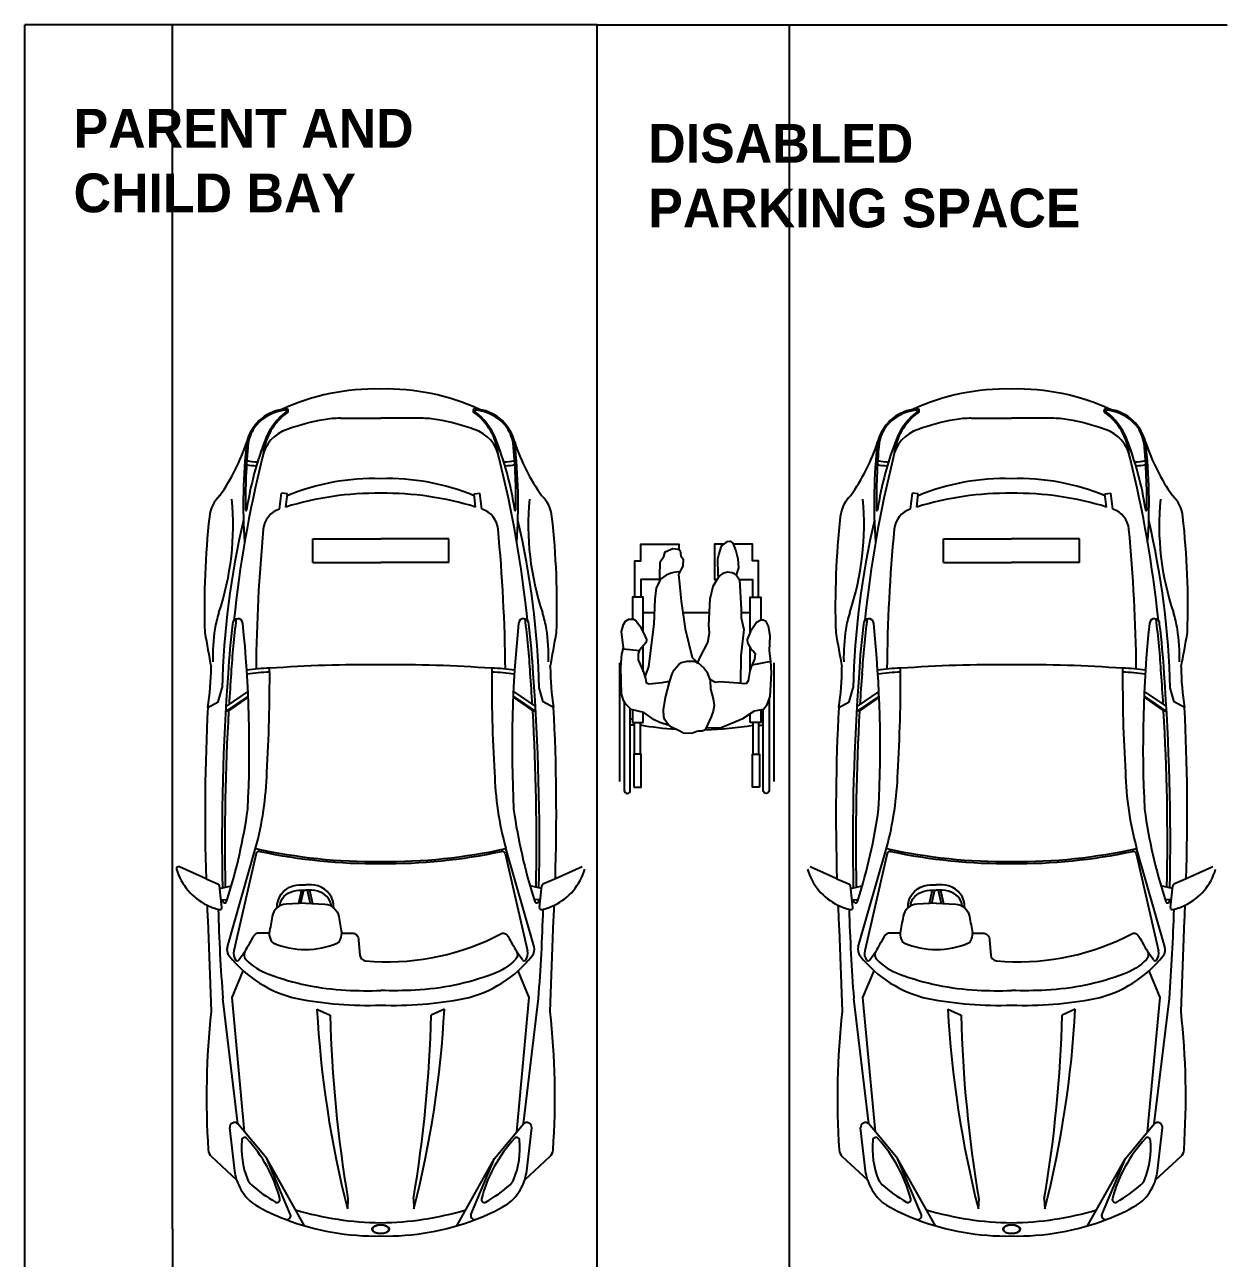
# Model space of a CAD drawing. Header units: inches. Extents: x 478327 to 492265, y -26791 to -22136.
# Drawn here: x 479502 to 479748.9, y -22390.6 to -22136.1 of the extents above; entities that cross this region are included whole.
import ezdxf

# ---------------------------------------------------------------- set-up
doc = ezdxf.new("R2010")
doc.units = ezdxf.units.IN
doc.header["$MEASUREMENT"] = 0
doc.layers.add('ceco.net 217 Nissan Z350 - top', color=145, linetype='Continuous')
doc.layers.add('Parking', color=7, linetype='Continuous')
doc.styles.get("Standard").update_dxf_attribs({"font": ''})
doc.styles.get('Standard').set_extended_font_data('MicrogrammaSSi', bold=True)

msp = doc.modelspace()

# ---------------------------------------------------------------- linework, layer by layer
at = {"color": 0}
for p, q in [((479629.153, -22250.569), (479629.153, -22250.633)), ((479652.178, -22250.569), (479652.178, -22250.633)), ((479629.643, -22257.324), (479631.969, -22257.324)), ((479637.781, -22257.324), (479643.288, -22257.324)), ((479649.823, -22257.324), (479651.688, -22257.324)), ((479625.493, -22264.833), (479628.83, -22265.148)), ((479624.744, -22267.715), (479624.744, -22292.21)), ((479652.094, -22268.112), (479656.019, -22267.406)), ((479656.587, -22267.715), (479656.587, -22292.21)), ((479627.439, -22279.35), (479626.949, -22279.35)), ((479627.834, -22280.575), (479626.949, -22280.575)), ((479627.831, -22286.541), (479627.831, -22280.06)), ((479629.055, -22286.541), (479629.055, -22280.06)), ((479652.276, -22286.541), (479652.276, -22280.06)), ((479653.497, -22280.575), (479654.382, -22280.575)), ((479653.501, -22286.541), (479653.501, -22280.06)), ((479653.893, -22279.35), (479654.382, -22279.35))]:
    msp.add_line(p, q, dxfattribs=at)
for points in [[(479627.929, -22254.204), (479627.929, -22246.65), (479629.153, -22246.65), (479629.153, -22243.221), (479636.992, -22243.221), (479636.992, -22244.435)], [(479630.027, -22270.563), (479630.782, -22268.548), (479631.188, -22265.155), (479631.88, -22259.74), (479632.069, -22254.585), (479632.335, -22252.255), (479633.028, -22250.933), (479633.028, -22249.862), (479633.153, -22246.875), (479633.847, -22245.783), (479634.175, -22244.833), (479635.749, -22244.14), (479636.786, -22244.275), (479637.26, -22244.644), (479637.386, -22245.651), (479637.89, -22246.309), (479637.764, -22247.757), (479637.449, -22248.414), (479636.882, -22249.485), (479637.134, -22251.436), (479637.449, -22255.025), (479638.267, -22260.685), (479639.716, -22266.603), (479640.534, -22267.414), (479640.849, -22267.792), (479641.479, -22266.253), (479642.951, -22263.518), (479643.266, -22261.503), (479643.154, -22259.964), (479643.431, -22254.522), (479644.06, -22251.94), (479645.257, -22249.988), (479645.068, -22249.673), (479645.016, -22246.255), (479645.257, -22245.449), (479645.76, -22243.686), (479647.02, -22242.678), (479647.547, -22242.598), (479648.118, -22243.056), (479648.714, -22244.588), (479649.125, -22246.246), (479649.314, -22248.099), (479648.81, -22249.548), (479649.503, -22250.618), (479649.818, -22256.663), (479649.832, -22258.453), (479650.398, -22260.874), (479649.769, -22266.289), (479649.677, -22271.948)], [(479646.341, -22243.221), (479644.34, -22243.221), (479644.34, -22250.569), (479644.901, -22250.569)], [(479653.403, -22254.204), (479653.403, -22246.65), (479652.178, -22246.65), (479652.178, -22243.221), (479648.182, -22243.221)], [(479633.028, -22250.569), (479629.153, -22250.569), (479629.153, -22254.204)], [(479649.471, -22250.569), (479652.178, -22250.569), (479652.178, -22254.204)], [(479629.643, -22261.432), (479629.643, -22254.204), (479627.439, -22254.204), (479627.439, -22258.697)], [(479651.688, -22261.391), (479651.688, -22254.204), (479653.893, -22254.204), (479653.893, -22258.944)], [(479634.993, -22280.665), (479633.028, -22280.035), (479631.915, -22279.482), (479629.775, -22277.957), (479627.172, -22277.319), (479625.997, -22276.167), (479625.575, -22275.516), (479625.178, -22274.089), (479624.987, -22268.599), (479625.241, -22265.903), (479625.556, -22264.644), (479625.178, -22261.244), (479625.547, -22259.798), (479625.997, -22259.103), (479626.645, -22258.704), (479627.638, -22258.695), (479628.012, -22258.914), (479628.956, -22260.11), (479629.775, -22261.685), (479630.325, -22262.939), (479630.216, -22263.511), (479629.271, -22264.644), (479628.767, -22265.274), (479628.552, -22265.853), (479628.606, -22267.079), (479629.662, -22269.659), (479630.09, -22270.94), (479630.216, -22271.759), (479630.782, -22272.074), (479633.553, -22271.759), (479634.615, -22271.57), (479635.119, -22271.57)], [(479642.638, -22281.05), (479643.142, -22281.113), (479645.697, -22281.042), (479650.174, -22279.216), (479652.567, -22277.642), (479654.456, -22277.26), (479655.211, -22276.292), (479655.778, -22274.655), (479656.058, -22269.763), (479655.967, -22267.351), (479655.652, -22265.274), (479655.841, -22262.188), (479655.468, -22260.192), (479654.959, -22259.229), (479654.383, -22258.914), (479653.878, -22258.945), (479653.008, -22259.418), (479651.748, -22261.244), (479651.056, -22262.944), (479651.128, -22263.62), (479651.874, -22264.959), (479652.441, -22265.462), (479652.693, -22265.777), (479652.611, -22266.946), (479651.895, -22268.561), (479651.622, -22269.366), (479651.248, -22271.444), (479650.908, -22271.963), (479650.436, -22272.074), (479649.3, -22271.885), (479645.445, -22271.633), (479644.564, -22271.759), (479643.368, -22271.129)], [(479629.643, -22269.614), (479629.643, -22264.197)], [(479651.688, -22269.172), (479651.688, -22264.625)], [(479637.953, -22282.239), (479636.892, -22281.674), (479635.432, -22280.961), (479634.741, -22280.413), (479634.113, -22279.505), (479633.895, -22278.836), (479633.797, -22277.453), (479634.238, -22274.907), (479635.056, -22271.696), (479635.623, -22269.993), (479636.025, -22269.189), (479636.945, -22268.044), (479637.504, -22267.674), (479638.708, -22267.414), (479640.228, -22267.407), (479640.975, -22267.729), (479642.163, -22268.775), (479642.737, -22269.573), (479643.431, -22271.381), (479643.494, -22273.081), (479644.06, -22275.159), (479644.238, -22276.537), (479644.06, -22277.705), (479643.669, -22278.87), (479642.449, -22281.428), (479642.297, -22281.609), (479641.783, -22281.807), (479641.02, -22281.805), (479640.66, -22281.861), (479639.653, -22282.302), (479637.953, -22282.239)], [(479627.439, -22277.384), (479627.439, -22280.06), (479629.643, -22280.06)], [(479629.643, -22280.06), (479629.643, -22277.925)], [(479653.893, -22277.374), (479653.893, -22280.06), (479651.688, -22280.06)], [(479651.688, -22280.06), (479651.688, -22278.22)]]:
    msp.add_lwpolyline(points, dxfattribs=at)
for points in [[(479625.724, -22275.746), (479625.724, -22294.047, 1), (479626.949, -22294.047), (479626.949, -22277.1, 1)], [(479655.607, -22275.149), (479655.607, -22294.047, -1), (479654.382, -22294.047), (479654.382, -22277.275, -1)]]:
    msp.add_lwpolyline(points, format="xyb", dxfattribs=at)
for points in [[(479627.72, -22293.4), (479629.19, -22293.4), (479629.19, -22286.541), (479627.72, -22286.541)], [(479653.611, -22293.4), (479652.141, -22293.4), (479652.141, -22286.541), (479653.611, -22286.541)]]:
    msp.add_lwpolyline(points, close=True, dxfattribs=at)
for centre, radius, start, end in [((479636.924, -22254.162), 5.183, 88.37102, 138.74368), ((479647.189, -22251.583), 2.546, 48.58269, 139.38443), ((479640.719, -22213.161), 68.384, 260.17991, 266.3301), ((479640.719, -22213.161), 68.384, 271.38188, 279.72999)]:
    msp.add_arc(centre, radius, start, end, dxfattribs=at)
at = {"layer": 'ceco.net 217 Nissan Z350 - top'}
for p, q in [((479567.163, -22217.285), (479575.474, -22217.285)), ((479583.785, -22217.285), (479575.474, -22217.285)), ((479697.301, -22217.285), (479705.611, -22217.285)), ((479713.922, -22217.285), (479705.611, -22217.285)), ((479554.618, -22235.997), (479555.009, -22232.716)), ((479556.22, -22232.86), (479555.009, -22232.716)), ((479555.895, -22235.586), (479556.22, -22232.86)), ((479594.728, -22232.86), (479595.939, -22232.716)), ((479595.053, -22235.586), (479594.728, -22232.86)), ((479596.33, -22235.997), (479595.939, -22232.716)), ((479684.755, -22235.997), (479685.146, -22232.716)), ((479686.357, -22232.86), (479685.146, -22232.716)), ((479686.032, -22235.586), (479686.357, -22232.86)), ((479724.865, -22232.86), (479726.077, -22232.716)), ((479725.19, -22235.586), (479724.865, -22232.86)), ((479726.468, -22235.997), (479726.077, -22232.716)), ((479561.449, -22247.024), (479561.449, -22242.145)), ((479561.449, -22242.145), (479575.474, -22242.145)), ((479589.499, -22242.145), (479575.474, -22242.145)), ((479589.499, -22247.024), (479589.499, -22242.145)), ((479691.587, -22247.024), (479691.587, -22242.145)), ((479691.587, -22242.145), (479705.611, -22242.145)), ((479719.636, -22242.145), (479705.611, -22242.145)), ((479719.636, -22247.024), (479719.636, -22242.145)), ((479561.449, -22247.024), (479575.474, -22247.024)), ((479589.499, -22247.024), (479575.474, -22247.024)), ((479691.587, -22247.024), (479705.611, -22247.024)), ((479719.636, -22247.024), (479705.611, -22247.024)), ((479548.098, -22273.608), (479543.551, -22276.753)), ((479602.85, -22273.608), (479607.397, -22276.753)), ((479678.235, -22273.608), (479673.688, -22276.753)), ((479732.987, -22273.608), (479737.534, -22276.753)), ((479548.141, -22274.567), (479543.491, -22277.783)), ((479548.153, -22274.84), (479544.109, -22277.637)), ((479602.795, -22274.84), (479606.839, -22277.637)), ((479602.807, -22274.567), (479607.457, -22277.783)), ((479678.279, -22274.567), (479673.628, -22277.783)), ((479678.29, -22274.84), (479674.247, -22277.637)), ((479732.933, -22274.84), (479736.976, -22277.637)), ((479732.944, -22274.567), (479737.594, -22277.783)), ((479544.109, -22277.637), (479543.491, -22277.783)), ((479606.839, -22277.637), (479607.457, -22277.783)), ((479674.247, -22277.637), (479673.628, -22277.783)), ((479736.976, -22277.637), (479737.594, -22277.783)), ((479543.849, -22326.338), (479549.681, -22305.986)), ((479607.099, -22326.338), (479601.267, -22305.986)), ((479673.986, -22326.338), (479679.818, -22305.986)), ((479737.237, -22326.338), (479731.405, -22305.986)), ((479549.811, -22307.073), (479545.169, -22327.154)), ((479601.137, -22307.073), (479605.779, -22327.154)), ((479679.949, -22307.073), (479675.307, -22327.154)), ((479731.274, -22307.073), (479735.916, -22327.154)), ((479539.449, -22312.258), (479533.94, -22309.809)), ((479617.008, -22309.809), (479611.499, -22312.258)), ((479669.587, -22312.258), (479664.078, -22309.809)), ((479747.145, -22309.809), (479741.636, -22312.258)), ((479539.449, -22312.258), (479542.005, -22313.395)), ((479542.718, -22318.188), (479542.244, -22313.723)), ((479542.306, -22314.307), (479544.675, -22313.72)), ((479608.642, -22314.307), (479606.273, -22313.72)), ((479608.231, -22318.188), (479608.704, -22313.723)), ((479611.499, -22312.258), (479608.943, -22313.395)), ((479669.587, -22312.258), (479672.143, -22313.395)), ((479672.855, -22318.188), (479672.382, -22313.723)), ((479672.444, -22314.307), (479674.813, -22313.72)), ((479738.779, -22314.307), (479736.41, -22313.72)), ((479738.368, -22318.188), (479738.841, -22313.723)), ((479741.636, -22312.258), (479739.08, -22313.395)), ((479542.548, -22316.586), (479543.807, -22316.573)), ((479559.111, -22314.604), (479558.495, -22317.379)), ((479559.574, -22314.605), (479558.963, -22317.355)), ((479560.325, -22314.605), (479560.935, -22317.355)), ((479560.787, -22314.604), (479561.403, -22317.379)), ((479608.4, -22316.586), (479607.141, -22316.573)), ((479672.685, -22316.586), (479673.945, -22316.573)), ((479689.249, -22314.604), (479688.632, -22317.379)), ((479689.711, -22314.605), (479689.1, -22317.355)), ((479690.462, -22314.605), (479691.073, -22317.355)), ((479690.924, -22314.604), (479691.541, -22317.379)), ((479738.538, -22316.586), (479737.278, -22316.573)), ((479539.904, -22322.692), (479539.904, -22322.692)), ((479539.904, -22322.692), (479540.511, -22339.653)), ((479610.438, -22339.653), (479611.044, -22322.692)), ((479611.044, -22322.692), (479611.044, -22322.692)), ((479670.042, -22322.692), (479670.042, -22322.692)), ((479670.042, -22322.692), (479670.648, -22339.653)), ((479740.575, -22339.653), (479741.181, -22322.692)), ((479741.181, -22322.692), (479741.181, -22322.692)), ((479546.218, -22329.019), (479547.452, -22327.248)), ((479604.73, -22329.019), (479603.496, -22327.248)), ((479676.356, -22329.019), (479677.59, -22327.248)), ((479734.867, -22329.019), (479733.633, -22327.248)), ((479544.815, -22336.784), (479547.116, -22331.251)), ((479606.133, -22336.784), (479603.833, -22331.251)), ((479674.952, -22336.784), (479677.253, -22331.251)), ((479736.271, -22336.784), (479733.97, -22331.251)), ((479546.04, -22362.83), (479542.931, -22336.979)), ((479547.407, -22364.48), (479544.815, -22336.784)), ((479603.541, -22364.48), (479606.133, -22336.784)), ((479604.908, -22362.83), (479608.017, -22336.979)), ((479676.177, -22362.83), (479673.069, -22336.979)), ((479677.544, -22364.48), (479674.952, -22336.784)), ((479733.678, -22364.48), (479736.271, -22336.784)), ((479735.046, -22362.83), (479738.154, -22336.979)), ((479562.328, -22339.136), (479565.044, -22340.394)), ((479588.62, -22339.136), (479585.904, -22340.394)), ((479692.465, -22339.136), (479695.182, -22340.394)), ((479718.757, -22339.136), (479716.041, -22340.394)), ((479551.969, -22369.988), (479546.04, -22362.83)), ((479598.979, -22369.988), (479604.908, -22362.83)), ((479682.106, -22369.988), (479676.177, -22362.83)), ((479729.117, -22369.988), (479735.046, -22362.83)), ((479545.36, -22372.485), (479544.33, -22363.658)), ((479605.588, -22372.485), (479606.618, -22363.658)), ((479675.497, -22372.485), (479674.467, -22363.658)), ((479735.726, -22372.485), (479736.756, -22363.658)), ((479540.556, -22369.537), (479545.764, -22374.355)), ((479556.89, -22381.554), (479551.969, -22369.988)), ((479559.782, -22383.848), (479551.969, -22369.988)), ((479591.166, -22383.848), (479598.979, -22369.988)), ((479594.058, -22381.554), (479598.979, -22369.988)), ((479605.184, -22374.355), (479610.392, -22369.537)), ((479670.693, -22369.537), (479675.901, -22374.355)), ((479687.028, -22381.554), (479682.106, -22369.988)), ((479689.919, -22383.848), (479682.106, -22369.988)), ((479721.303, -22383.848), (479729.117, -22369.988)), ((479724.195, -22381.554), (479729.117, -22369.988)), ((479735.322, -22374.355), (479740.53, -22369.537)), ((479568.724, -22378.296), (479568.614, -22380.378)), ((479582.224, -22378.296), (479582.335, -22380.378)), ((479698.861, -22378.296), (479698.751, -22380.378)), ((479712.362, -22378.296), (479712.472, -22380.378))]:
    msp.add_line(p, q, dxfattribs=at)
for points in [[(479594.949, -22215.327, -0.0255911), (479595.869, -22215.44, -0.0199475)], [(479725.087, -22215.327, -0.0255911), (479726.007, -22215.44, -0.0199475)], [(479554.134, -22318.321, -0.3580107), (479557.419, -22313.734, -0.0871424), (479559.949, -22313.511)], [(479565.764, -22318.321, 0.3580107), (479562.479, -22313.734, 0.0871424), (479559.949, -22313.511)], [(479684.271, -22318.321, -0.3580107), (479687.556, -22313.734, -0.0871424), (479690.087, -22313.511)], [(479695.902, -22318.321, 0.3580107), (479692.617, -22313.734, 0.0871424), (479690.087, -22313.511)], [(479554.599, -22317.904, -0.3165607), (479557.419, -22314.851, -0.0871424), (479559.949, -22314.628)], [(479565.3, -22317.904, 0.3165607), (479562.479, -22314.851, 0.0871424), (479559.949, -22314.628)], [(479684.736, -22317.904, -0.3165607), (479687.556, -22314.851, -0.0871424), (479690.087, -22314.628)], [(479695.437, -22317.904, 0.3165607), (479692.617, -22314.851, 0.0871424), (479690.087, -22314.628)], [(479559.949, -22317.304), (479555.954, -22317.509, 0.3525811), (479553.086, -22320.072, -0.0080468), (479552.471, -22323.455), (479550.423, -22323.455, 0.2705207), (479549.194, -22324.172, -0.0006141), (479547.452, -22327.248, 0.3317973), (479547.657, -22328.888, 0.1142697), (479552.369, -22331.963, 0.0742459), (479568.349, -22335.244, 0.0216863), (479575.474, -22335.321, 0.0216863)], [(479559.949, -22317.304), (479563.944, -22317.509, -0.3525811), (479566.812, -22320.072, 0.0080468), (479567.427, -22323.455), (479569.476, -22323.455)], [(479690.087, -22317.304), (479686.092, -22317.509, 0.3525811), (479683.223, -22320.072, -0.0080468), (479682.609, -22323.455), (479680.56, -22323.455, 0.2705207), (479679.331, -22324.172, -0.0006141), (479677.59, -22327.248, 0.3317973), (479677.794, -22328.888, 0.1142697), (479682.506, -22331.963, 0.0742459), (479698.486, -22335.244, 0.0216863), (479705.611, -22335.321, 0.0216863)], [(479690.087, -22317.304), (479694.082, -22317.509, -0.3525811), (479696.95, -22320.072, 0.0080468), (479697.564, -22323.455), (479699.613, -22323.455)], [(479569.476, -22323.455, -0.4601813), (479570.894, -22324.939), (479571.171, -22327.997, 0.3618826), (479572.352, -22329.179, 0.136022), (479598.751, -22324.4, 0.0155747)], [(479598.751, -22324.4), (479600.525, -22323.455, -0.2705207), (479601.755, -22324.172, 0.0006141), (479603.496, -22327.248, -0.3317973), (479603.291, -22328.888, -0.1142697), (479598.579, -22331.963, -0.0742459), (479582.599, -22335.244, -0.0216863), (479575.474, -22335.321)], [(479699.613, -22323.455, -0.4601813), (479701.031, -22324.939), (479701.309, -22327.997, 0.3618826), (479702.489, -22329.179, 0.136022), (479728.888, -22324.4, 0.0155747)], [(479728.888, -22324.4), (479730.663, -22323.455, -0.2705207), (479731.892, -22324.172, 0.0006141), (479733.633, -22327.248, -0.3317973), (479733.428, -22328.888, -0.1142697), (479728.716, -22331.963, -0.0742459), (479712.737, -22335.244, -0.0216863), (479705.611, -22335.321)], [(479545.764, -22374.355, -0.0465277), (479545.36, -22372.485)], [(479675.901, -22374.355, -0.0465277), (479675.497, -22372.485)]]:
    msp.add_lwpolyline(points, format="xyb", dxfattribs=at)
for points in [[(479539.806, -22276.941), (479541.962, -22275.801), (479542.77, -22272.906)], [(479611.142, -22276.941), (479608.986, -22275.801), (479608.178, -22272.906)], [(479669.944, -22276.941), (479672.099, -22275.801), (479672.908, -22272.906)], [(479741.279, -22276.941), (479739.124, -22275.801), (479738.315, -22272.906)]]:
    msp.add_lwpolyline(points, dxfattribs=at)
for centre, radius, start, end in [((479574.452, -22257.963), 46.729, 88.74657, 114.49334), ((479576.496, -22257.963), 46.729, 65.50666, 91.25343), ((479704.589, -22257.963), 46.729, 88.74657, 114.49334), ((479706.634, -22257.963), 46.729, 65.50666, 91.25343), ((479556.637, -22224.367), 9.063, 94.04032, 99.90408), ((479556.028, -22215.733), 0.407, 305.52571, 94.04032), ((479594.921, -22215.733), 0.407, 85.95968, 234.47429), ((479686.775, -22224.367), 9.063, 94.04032, 99.90408), ((479686.165, -22215.733), 0.407, 305.52571, 94.04032), ((479725.058, -22215.733), 0.407, 85.95968, 234.47429), ((479556.637, -22224.367), 9.063, 99.90408, 166.37523), ((479556.767, -22224.756), 9.205, 95.90513, 139.58779), ((479563.353, -22225.993), 12.201, 125.52571, 173.82302), ((479564.07, -22226.544), 13.329, 127.45529, 156.50796), ((479555.841, -22215.802), 0.203, 307.45529, 95.90513), ((479571.196, -22261.084), 44.142, 99.74992, 109.87602), ((479567.163, -22237.613), 20.328, 90, 99.74992), ((479583.785, -22237.613), 20.328, 80.25008, 90), ((479579.752, -22261.084), 44.142, 70.12398, 80.25008), ((479587.595, -22225.993), 12.201, 6.17698, 54.47429), ((479595.108, -22215.802), 0.203, 84.09487, 232.54471), ((479586.878, -22226.544), 13.329, 23.49204, 52.54471), ((479594.181, -22224.756), 9.205, 40.41221, 84.09487), ((479594.311, -22224.367), 9.063, 13.62477, 80.09592), ((479686.775, -22224.367), 9.063, 99.90408, 166.37523), ((479686.904, -22224.756), 9.205, 95.90513, 139.58779), ((479693.491, -22225.993), 12.201, 125.52571, 173.82302), ((479694.207, -22226.544), 13.329, 127.45529, 156.50796), ((479685.978, -22215.802), 0.203, 307.45529, 95.90513), ((479701.334, -22261.084), 44.142, 99.74992, 109.87602), ((479697.301, -22237.613), 20.328, 90, 99.74992), ((479713.922, -22237.613), 20.328, 80.25008, 90), ((479709.889, -22261.084), 44.142, 70.12398, 80.25008), ((479717.732, -22225.993), 12.201, 6.17698, 54.47429), ((479725.245, -22215.802), 0.203, 84.09487, 232.54471), ((479717.015, -22226.544), 13.329, 23.49204, 52.54471), ((479724.319, -22224.756), 9.205, 40.41221, 84.09487), ((479724.448, -22224.367), 9.063, 13.62477, 80.09592), ((479556.1, -22223.811), 8.09, 141.62253, 169.97342), ((479558.443, -22226.729), 7.505, 107.48459, 170.52226), ((479592.505, -22226.729), 7.505, 9.47774, 72.51541), ((479594.848, -22223.811), 8.09, 10.02658, 38.37747), ((479686.238, -22223.811), 8.09, 141.62253, 169.97342), ((479688.581, -22226.729), 7.505, 107.48459, 170.52226), ((479722.642, -22226.729), 7.505, 9.47774, 72.51541), ((479724.985, -22223.811), 8.09, 10.02658, 38.37747), ((479508.143, -22209.108), 41.8, 324.77551, 341.70132), ((479658.588, -22234.789), 111.468, 173.53232, 184.12669), ((479674.199, -22234.111), 126.607, 174.69404, 180.9527), ((479616.502, -22246.668), 69.48, 158.52475, 171.35925), ((479534.446, -22246.668), 69.48, 8.64075, 21.47525), ((479476.749, -22234.111), 126.607, 359.0473, 5.30596), ((479492.36, -22234.789), 111.468, 355.87331, 6.46768), ((479642.805, -22209.108), 41.8, 198.29869, 215.22449), ((479638.281, -22209.108), 41.8, 324.77551, 341.70132), ((479788.725, -22234.789), 111.468, 173.53232, 184.12669), ((479804.336, -22234.111), 126.607, 174.69404, 180.9527), ((479746.64, -22246.668), 69.48, 158.52475, 171.35925), ((479664.583, -22246.668), 69.48, 8.64075, 21.47525), ((479606.887, -22234.111), 126.607, 359.0473, 5.30596), ((479622.498, -22234.789), 111.468, 355.87331, 6.46768), ((479772.942, -22209.108), 41.8, 198.29869, 215.22449), ((479782.918, -22283.159), 238.94, 166.03428, 174.18952), ((479368.03, -22283.159), 238.94, 5.81048, 13.96572), ((479913.055, -22283.159), 238.94, 166.03428, 174.18952), ((479498.168, -22283.159), 238.94, 5.81048, 13.96572), ((479550.924, -22209.357), 17.756, 259.86931, 266.50272), ((479550.924, -22209.357), 16.943, 259.54855, 267.14963), ((479600.024, -22209.357), 16.943, 272.85037, 280.45145), ((479600.024, -22209.357), 17.756, 273.49728, 280.13069), ((479681.061, -22209.357), 17.756, 259.86931, 266.50272), ((479681.061, -22209.357), 16.943, 259.54855, 267.14963), ((479730.162, -22209.357), 16.943, 272.85037, 280.45145), ((479730.162, -22209.357), 17.756, 273.49728, 280.13069), ((479574.085, -22276.59), 46.871, 88.30193, 112.47118), ((479576.863, -22276.59), 46.871, 67.52882, 91.69807), ((479704.223, -22276.59), 46.871, 88.30193, 112.47118), ((479707, -22276.59), 46.871, 67.52882, 91.69807), ((479574.621, -22296), 63.249, 89.22683, 107.22106), ((479576.328, -22296), 63.249, 72.77894, 90.77317), ((479704.758, -22296), 63.249, 89.22683, 107.22106), ((479706.465, -22296), 63.249, 72.77894, 90.77317), ((479547.04, -22238.26), 6.928, 133.2966, 174.49553), ((479488.102, -22239.301), 56.939, 341.49303, 5.37043), ((479662.846, -22239.301), 56.939, 174.62957, 198.50697), ((479603.908, -22238.26), 6.928, 5.50447, 46.7034), ((479677.178, -22238.26), 6.928, 133.2966, 174.49553), ((479618.239, -22239.301), 56.939, 341.49303, 5.37043), ((479792.984, -22239.301), 56.939, 174.62957, 198.50697), ((479734.045, -22238.26), 6.928, 5.50447, 46.7034), ((479704.606, -22256.049), 165.494, 173.59771, 181.87245), ((479547.71, -22236.214), 0.102, 180.9527, 351.35925), ((479556.123, -22240.638), 4.879, 108.4757, 174.53546), ((479574.621, -22296), 63.249, 108.43649, 108.4757), ((479576.328, -22296), 63.249, 71.5243, 71.56351), ((479594.825, -22240.638), 4.879, 5.46454, 71.5243), ((479603.238, -22236.214), 0.102, 188.64075, 359.0473), ((479446.342, -22256.049), 165.494, 358.12755, 6.40228), ((479834.744, -22256.049), 165.494, 173.59771, 181.87245), ((479677.848, -22236.214), 0.102, 180.9527, 351.35925), ((479686.26, -22240.638), 4.879, 108.4757, 174.53546), ((479704.758, -22296), 63.249, 108.43649, 108.4757), ((479706.465, -22296), 63.249, 71.5243, 71.56351), ((479724.963, -22240.638), 4.879, 5.46454, 71.5243), ((479733.375, -22236.214), 0.102, 188.64075, 359.0473), ((479576.479, -22256.049), 165.494, 358.12755, 6.40228), ((479713.767, -22277.116), 171.049, 166.89038, 178.58947), ((479885.324, -22272.131), 335.583, 174.53546, 179.46579), ((479265.624, -22272.131), 335.583, 0.53421, 5.46454), ((479437.181, -22277.116), 171.049, 1.41053, 13.10962), ((479843.905, -22277.116), 171.049, 166.89038, 178.58947), ((480015.462, -22272.131), 335.583, 174.53546, 179.46579), ((479395.761, -22272.131), 335.583, 0.53421, 5.46454), ((479567.318, -22277.116), 171.049, 1.41053, 13.10962), ((479561.373, -22263.827), 20.328, 161.49303, 171.36583), ((479589.575, -22263.827), 20.328, 8.63417, 18.50697), ((479691.51, -22263.827), 20.328, 161.49303, 171.36583), ((479719.713, -22263.827), 20.328, 8.63417, 18.50697), ((479580.18, -22266.683), 39.35, 171.36583, 181.1753), ((479690.448, -22278.143), 146.672, 172.79757, 176.78002), ((479691.058, -22278.143), 146.672, 172.3693, 176.78002), ((479545.986, -22259.675), 1.052, 4.28067, 184.28067), ((479300.811, -22285.266), 247.562, 357.06726, 5.95157), ((479850.137, -22285.266), 247.562, 174.04843, 182.93274), ((479604.962, -22259.675), 1.052, 355.71933, 175.71933), ((479459.89, -22278.143), 146.672, 3.21998, 7.6307), ((479460.5, -22278.143), 146.672, 3.21998, 7.20243), ((479570.769, -22266.683), 39.35, 358.8247, 8.63417), ((479710.317, -22266.683), 39.35, 171.36583, 181.1753), ((479820.586, -22278.143), 146.672, 172.79757, 176.78002), ((479821.195, -22278.143), 146.672, 172.3693, 176.78002), ((479676.123, -22259.675), 1.052, 4.28067, 184.28067), ((479430.948, -22285.266), 247.562, 357.06726, 5.95157), ((479980.274, -22285.266), 247.562, 174.04843, 182.93274), ((479735.1, -22259.675), 1.052, 355.71933, 175.71933), ((479590.027, -22278.143), 146.672, 3.21998, 7.6307), ((479590.637, -22278.143), 146.672, 3.21998, 7.20243), ((479700.906, -22266.683), 39.35, 358.8247, 8.63417), ((481563.478, -21899.463), 2056.389, 190.138821, 190.340527), ((477586.822, -21899.346), 2057.048, 349.659512, 349.861153), ((481693.615, -21899.463), 2056.389, 190.138821, 190.340527), ((477716.959, -21899.346), 2057.048, 349.659512, 349.861153), ((479489.953, -22268.669), 50.535, 350.57801, 0.09936), ((479573.055, -22554.719), 286.607, 89.5164, 94.09945), ((479577.893, -22554.719), 286.607, 85.90055, 90.4836), ((479660.995, -22268.669), 50.535, 179.90064, 189.42199), ((479620.091, -22268.669), 50.535, 350.57801, 0.09936), ((479703.192, -22554.719), 286.607, 89.5164, 94.09945), ((479708.03, -22554.719), 286.607, 85.90055, 90.4836), ((479791.132, -22268.669), 50.535, 179.90064, 189.42199), ((480013.307, -22304.635), 470.583, 175.76751, 181.16211), ((480013.917, -22304.635), 470.583, 175.76751, 176.54955), ((479552.943, -22300.962), 32.119, 90.67258, 99.1168), ((479552.943, -22300.962), 31.306, 90.68021, 99.26016), ((479241.753, -22271.307), 310.823, 356.50074, 0.45368), ((479909.195, -22271.307), 310.823, 179.54632, 183.49926), ((479598.005, -22300.962), 31.306, 80.73984, 89.31979), ((479598.005, -22300.962), 32.119, 80.8832, 89.32742), ((479137.031, -22304.635), 470.583, 3.45045, 4.23249), ((479137.641, -22304.635), 470.583, 358.83789, 4.23249), ((480143.445, -22304.635), 470.583, 175.76751, 181.16211), ((480144.055, -22304.635), 470.583, 175.76751, 176.54955), ((479683.08, -22300.962), 32.119, 90.67258, 99.1168), ((479683.08, -22300.962), 31.306, 90.68021, 99.26016), ((479371.89, -22271.307), 310.823, 356.50074, 0.45368), ((480039.333, -22271.307), 310.823, 179.54632, 183.49926), ((479728.142, -22300.962), 31.306, 80.73984, 89.31979), ((479728.142, -22300.962), 32.119, 80.8832, 89.32742), ((479267.168, -22304.635), 470.583, 3.45045, 4.23249), ((479267.778, -22304.635), 470.583, 358.83789, 4.23249), ((479965.236, -22298.905), 425.996, 177.04463, 181.79629), ((480013.917, -22304.635), 470.583, 176.711, 181.14379), ((479137.031, -22304.635), 470.583, 358.85621, 3.289), ((479185.712, -22298.905), 425.996, 358.20371, 2.95537), ((480095.373, -22298.905), 425.996, 177.04463, 181.79629), ((480144.055, -22304.635), 470.583, 176.711, 181.14379), ((479267.168, -22304.635), 470.583, 358.85621, 3.289), ((479315.85, -22298.905), 425.996, 358.20371, 2.95537), ((479484.283, -22288.321), 67.742, 344.88399, 358.3444), ((479666.665, -22288.321), 67.742, 181.6556, 195.11601), ((479614.42, -22288.321), 67.742, 344.88399, 358.3444), ((479796.803, -22288.321), 67.742, 181.6556, 195.11601), ((479436.319, -22282.315), 112.816, 342.32212, 352.04324), ((479714.629, -22282.315), 112.816, 187.95676, 197.67788), ((479566.456, -22282.315), 112.816, 342.32212, 352.04324), ((479844.767, -22282.315), 112.816, 187.95676, 197.67788), ((479574.5, -22193.847), 114.887, 257.51922, 270.48596), ((479550.405, -22307.21), 0.61, 77.95893, 166.98413), ((479574.5, -22194.254), 114.887, 257.95893, 270.48596), ((479576.448, -22193.847), 114.887, 269.51404, 282.48078), ((479576.448, -22194.254), 114.887, 269.51404, 282.04107), ((479600.543, -22307.21), 0.61, 13.01587, 102.04107), ((479704.637, -22193.847), 114.887, 257.51922, 270.48596), ((479680.543, -22307.21), 0.61, 77.95893, 166.98413), ((479704.637, -22194.254), 114.887, 257.95893, 270.48596), ((479706.586, -22193.847), 114.887, 269.51404, 282.48078), ((479706.586, -22194.254), 114.887, 269.51404, 282.04107), ((479730.68, -22307.21), 0.61, 13.01587, 102.04107), ((479533.775, -22310.18), 0.407, 66.02813, 196.21125), ((479544.885, -22306.95), 11.976, 196.21125, 244.11173), ((479606.063, -22306.95), 11.976, 295.88827, 343.78875), ((479675.022, -22306.95), 11.976, 196.21125, 244.11173), ((479736.201, -22306.95), 11.976, 295.88827, 343.78875), ((479541.84, -22313.766), 0.407, 6.05154, 66.02813), ((479609.108, -22313.766), 0.407, 113.97187, 173.94846), ((479671.977, -22313.766), 0.407, 6.05154, 66.02813), ((479739.245, -22313.766), 0.407, 113.97187, 173.94846), ((480013.307, -22304.635), 470.583, 181.45481, 181.48929), ((479543.29, -22316.855), 0.407, 181.48929, 342.1051), ((479436.319, -22282.315), 112.816, 342.1051, 342.32212), ((479714.629, -22282.315), 112.816, 197.67788, 197.8949), ((479607.658, -22316.855), 0.407, 197.8949, 358.51071), ((479137.641, -22304.635), 470.583, 358.51071, 358.54519), ((480143.445, -22304.635), 470.583, 181.45481, 181.48929), ((479673.427, -22316.855), 0.407, 181.48929, 342.1051), ((479566.456, -22282.315), 112.816, 342.1051, 342.32212), ((479844.767, -22282.315), 112.816, 197.67788, 197.8949), ((479737.796, -22316.855), 0.407, 197.8949, 358.51071), ((479267.778, -22304.635), 470.583, 358.51071, 358.54519), ((479544.885, -22306.95), 11.976, 244.11173, 257.15855), ((479965.236, -22298.905), 425.996, 182.53203, 183.20101), ((479905.684, -22308.543), 363.865, 181.57792, 184.48213), ((479542.313, -22318.23), 0.407, 257.15855, 6.05154), ((479245.264, -22308.543), 363.865, 355.51787, 358.42208), ((479608.635, -22318.23), 0.407, 173.94846, 282.84145), ((479606.063, -22306.95), 11.976, 282.84145, 295.88827), ((479185.712, -22298.905), 425.996, 356.79899, 357.46797), ((479675.022, -22306.95), 11.976, 244.11173, 257.15855), ((480095.373, -22298.905), 425.996, 182.53203, 183.20101), ((480035.821, -22308.543), 363.865, 181.57792, 184.48213), ((479672.451, -22318.23), 0.407, 257.15855, 6.05154), ((479375.402, -22308.543), 363.865, 355.51787, 358.42208), ((479738.772, -22318.23), 0.407, 173.94846, 282.84145), ((479736.201, -22306.95), 11.976, 282.84145, 295.88827), ((479315.85, -22298.905), 425.996, 356.79899, 357.46797), ((479555.948, -22323.455), 3.476, 180, 208.53393), ((479563.951, -22323.455), 3.476, 331.46607, 0), ((479686.085, -22323.455), 3.476, 180, 208.53393), ((479694.088, -22323.455), 3.476, 331.46607, 0), ((479545.803, -22326.898), 2.033, 164.01006, 218.34326), ((479547.399, -22327.669), 2.288, 166.98413, 216.42865), ((479553.608, -22324.727), 0.813, 208.53393, 246.16199), ((479559.949, -22310.376), 16.503, 246.16199, 293.83801), ((479566.29, -22324.727), 0.813, 293.83801, 331.46607), ((479603.549, -22327.669), 2.288, 323.57135, 13.01587), ((479605.145, -22326.898), 2.033, 321.65674, 15.98994), ((479675.94, -22326.898), 2.033, 164.01006, 218.34326), ((479677.536, -22327.669), 2.288, 166.98413, 216.42865), ((479683.745, -22324.727), 0.813, 208.53393, 246.16199), ((479690.087, -22310.376), 16.503, 246.16199, 293.83801), ((479696.428, -22324.727), 0.813, 293.83801, 331.46607), ((479733.687, -22327.669), 2.288, 323.57135, 13.01587), ((479735.283, -22326.898), 2.033, 321.65674, 15.98994), ((479563.715, -22312.73), 24.87, 218.34326, 257.24575), ((479545.885, -22328.786), 0.407, 216.42865, 325.13906), ((479587.234, -22312.73), 24.87, 282.75425, 321.65674), ((479605.063, -22328.786), 0.407, 214.86094, 323.57135), ((479693.852, -22312.73), 24.87, 218.34326, 257.24575), ((479676.022, -22328.786), 0.407, 216.42865, 325.13906), ((479717.371, -22312.73), 24.87, 282.75425, 321.65674), ((479735.201, -22328.786), 0.407, 214.86094, 323.57135), ((479573.16, -22257.635), 80.746, 259.34001, 271.64196), ((479577.788, -22257.635), 80.746, 268.35804, 280.65999), ((479703.298, -22257.635), 80.746, 259.34001, 271.64196), ((479707.925, -22257.635), 80.746, 268.35804, 280.65999), ((479701.719, -22357.329), 162.175, 173.74291, 183.83692), ((479777.423, -22327.454), 215.411, 183.1086, 194.22245), ((479373.526, -22327.454), 215.411, 345.77755, 356.8914), ((479449.229, -22357.329), 162.175, 356.16308, 6.25709), ((479831.856, -22357.329), 162.175, 173.74291, 183.83692), ((479907.56, -22327.454), 215.411, 183.1086, 194.22245), ((479503.663, -22327.454), 215.411, 345.77755, 356.8914), ((479579.366, -22357.329), 162.175, 356.16308, 6.25709), ((479833.706, -22333.443), 268.751, 181.48207, 189.6074), ((479317.242, -22333.443), 268.751, 350.3926, 358.51793), ((479963.843, -22333.443), 268.751, 181.48207, 189.6074), ((479447.38, -22333.443), 268.751, 350.3926, 358.51793), ((479545.342, -22363.569), 1.016, 46.67469, 185.00645), ((479605.606, -22363.569), 1.016, 354.99355, 133.32531), ((479675.48, -22363.569), 1.016, 46.67469, 185.00645), ((479735.743, -22363.569), 1.016, 354.99355, 133.32531), ((479564.505, -22367.753), 17.751, 174.95091, 201.42073), ((479547.431, -22366.245), 0.61, 42.53067, 174.95091), ((479526.061, -22385.847), 29.608, 14.85236, 42.53067), ((479624.887, -22385.847), 29.608, 137.46933, 165.14764), ((479586.443, -22367.753), 17.751, 338.57927, 5.04909), ((479603.518, -22366.245), 0.61, 5.04909, 137.46933), ((479694.642, -22367.753), 17.751, 174.95091, 201.42073), ((479677.568, -22366.245), 0.61, 42.53067, 174.95091), ((479656.199, -22385.847), 29.608, 14.85236, 42.53067), ((479755.024, -22385.847), 29.608, 137.46933, 165.14764), ((479716.581, -22367.753), 17.751, 338.57927, 5.04909), ((479733.655, -22366.245), 0.61, 5.04909, 137.46933), ((479541.936, -22368.045), 2.033, 183.83692, 227.22915), ((479609.012, -22368.045), 2.033, 312.77085, 356.16308), ((479672.074, -22368.045), 2.033, 183.83692, 227.22915), ((479739.149, -22368.045), 2.033, 312.77085, 356.16308), ((479595.36, -22371.253), 10.303, 342.47485, 353.13053), ((479725.497, -22371.253), 10.303, 342.47485, 353.13053), ((479555.588, -22371.253), 10.303, 197.52515, 223.65422), ((479550.819, -22373.123), 3.049, 201.42073, 228.34894), ((479567.313, -22354.578), 27.868, 228.34894, 240.98184), ((479583.635, -22354.578), 27.868, 299.01816, 311.65106), ((479600.129, -22373.123), 3.049, 311.65106, 338.57927), ((479595.36, -22371.253), 10.303, 316.34578, 342.47485), ((479685.726, -22371.253), 10.303, 197.52515, 223.65422), ((479680.956, -22373.123), 3.049, 201.42073, 228.34894), ((479697.45, -22354.578), 27.868, 228.34894, 240.98184), ((479713.772, -22354.578), 27.868, 299.01816, 311.65106), ((479730.267, -22373.123), 3.049, 311.65106, 338.57927), ((479725.497, -22371.253), 10.303, 316.34578, 342.47485), ((479553.429, -22373.313), 7.318, 223.65422, 239.36825), ((479568.389, -22348.048), 36.68, 239.36825, 249.94029), ((479554.091, -22378.414), 0.61, 240.98184, 14.85236), ((479576.103, -22319.817), 63.405, 253.34473, 269.43196), ((479574.845, -22319.817), 63.405, 270.56804, 286.65527), ((479582.559, -22348.048), 36.68, 290.05971, 300.63175), ((479596.857, -22378.414), 0.61, 165.14764, 299.01816), ((479597.519, -22373.313), 7.318, 300.63175, 316.34578), ((479683.566, -22373.313), 7.318, 223.65422, 239.36825), ((479698.527, -22348.048), 36.68, 239.36825, 249.94029), ((479684.228, -22378.414), 0.61, 240.98184, 14.85236), ((479706.24, -22319.817), 63.405, 253.34473, 269.43196), ((479704.983, -22319.817), 63.405, 270.56804, 286.65527), ((479712.696, -22348.048), 36.68, 290.05971, 300.63175), ((479726.995, -22378.414), 0.61, 165.14764, 299.01816), ((479727.657, -22373.313), 7.318, 300.63175, 316.34578), ((479556.1, -22381.744), 0.813, 248.99141, 13.5083), ((479574.465, -22333.923), 52.04, 248.99141, 271.11134), ((479576.483, -22333.923), 52.04, 268.88866, 291.00859), ((479594.848, -22381.744), 0.813, 166.4917, 291.00859), ((479686.237, -22381.744), 0.813, 248.99141, 13.5083), ((479704.602, -22333.923), 52.04, 248.99141, 271.11134), ((479706.621, -22333.923), 52.04, 268.88866, 291.00859), ((479724.986, -22381.744), 0.813, 166.4917, 291.00859)]:
    msp.add_arc(centre, radius, start, end, dxfattribs=at)
at = {"layer": 'ceco.net 217 Nissan Z350 - top', "extrusion": (0, 0, -1)}
for centre in [(479575.474, -22384.561), (479705.611, -22384.561)]:
    msp.add_ellipse(centre, major_axis=(-1.738, 0), ratio=0.5214678, dxfattribs=at)
at = {"layer": 'ceco.net 217 Nissan Z350 - top'}
for centre in [(479575.474, -22384.561), (479705.611, -22384.561)]:
    msp.add_ellipse(centre, major_axis=(1.738, 0), ratio=0.5214678, dxfattribs=at)
at = {"layer": 'Parking'}
for p, q in [((479620.147, -22136.088), (479502.037, -22136.088)), ((479502.037, -22395.888), (479502.037, -22136.088)), ((479620.147, -22136.088), (479502.037, -22136.088)), ((479502.037, -22395.888), (479502.037, -22136.088)), ((479532.53, -22384.482), (479532.53, -22136.088)), ((479620.147, -22395.888), (479620.147, -22136.088)), ((479620.147, -22136.088), (479750.047, -22136.088)), ((479620.147, -22395.888), (479620.147, -22136.088)), ((479620.147, -22136.088), (479750.047, -22136.088)), ((479659.769, -22395.888), (479659.769, -22136.088)), ((479532.53, -22384.482), (479532.53, -22395.888))]:
    msp.add_line(p, q, dxfattribs=at)

# ---------------------------------------------------------------- texts
at = {"layer": 'Parking', "char_height": 8, "attachment_point": 1}
for s, insert in [('{\\fBahnschrift Light|b1|i0|c0|p34;PARENT AND CHILD BAY}', (479512.136, -22153.454)), ('{\\fBahnschrift Light|b1|i0|c0|p34;DISABLED PARKING SPACE}', (479630.669, -22156.569))]:
    msp.add_mtext_dynamic_manual_height_columns(s, width=100.37356, gutter_width=1, heights=[0], dxfattribs=dict(at, insert=insert))

doc.saveas('drawing.dxf')
